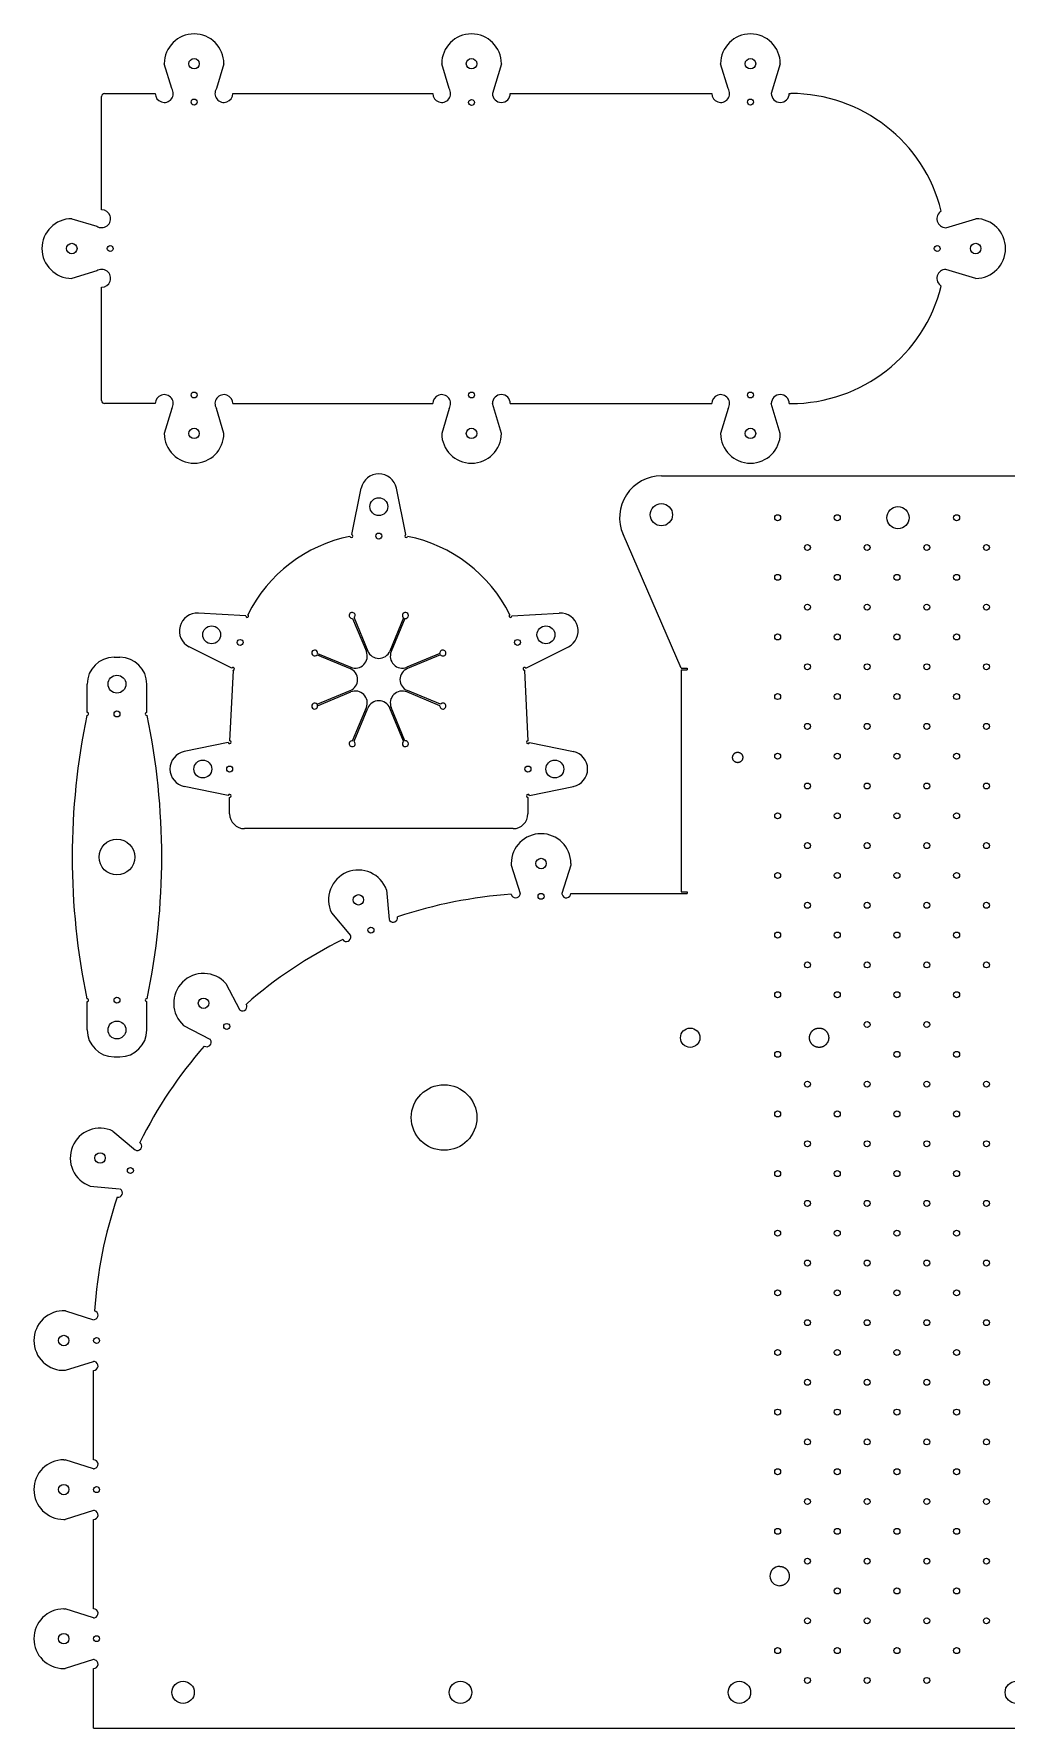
# Model space of a CAD drawing. Header units: millimetres. Extents: x 5 to 828, y 5 to 573.
# Drawn here: x 5 to 331, y 5 to 573 of the extents above; entities that cross this region are included whole.
import ezdxf

# ---------------------------------------------------------------- set-up
doc = ezdxf.new("R2010")
doc.units = ezdxf.units.MM
doc.layers.add('Outline', color=7, linetype='Continuous')

msp = doc.modelspace()

# ---------------------------------------------------------------- linework, layer by layer
at = {"color": 1}
for p, q in [((51.2, 554.93), (48.7, 563.28)), ((68.7, 563.28), (66.2, 554.93)), ((144.2, 554.93), (141.7, 563.28)), ((161.7, 563.28), (158.7, 553.28)), ((237.7, 554.93), (235.2, 563.28)), ((255.2, 563.28), (252.2, 553.28)), ((27.7, 514.28), (27.7, 552.28)), ((28.7, 553.28), (45.7, 553.28)), ((71.7, 553.28), (138.7, 553.28)), ((164.7, 553.28), (232.2, 553.28)), ((258.2, 553.28), (258.7, 553.28)), ((17.7, 511.28), (26.05, 508.77)), ((310.7, 508.28), (320.7, 511.28)), ((26.05, 493.78), (17.7, 491.28)), ((320.7, 491.28), (310.7, 494.28)), ((27.7, 450.28), (27.7, 488.28)), ((45.7, 449.28), (28.7, 449.28)), ((71.7, 449.28), (138.7, 449.28)), ((161.7, 439.28), (158.7, 449.28)), ((164.7, 449.28), (232.2, 449.28)), ((255.2, 439.28), (252.2, 449.28)), ((258.2, 449.28), (258.7, 449.28)), ((51.2, 447.63), (48.7, 439.28)), ((68.7, 439.28), (66.2, 447.63)), ((144.2, 447.63), (141.7, 439.28)), ((237.7, 447.63), (235.2, 439.28)), ((215.34, 425), (453.29, 425)), ((31.85, 364.18), (33.85, 364.18)), ((22.85, 345.68), (22.85, 355.18)), ((42.85, 345.68), (42.85, 355.18)), ((70.62, 311.7), (70.62, 317.2)), ((170.62, 317.2), (170.62, 311.7)), ((165.62, 306.7), (75.62, 306.7)), ((165, 295), (165, 294.5)), ((185, 295), (185, 294.5)), ((185, 285), (224.01, 285)), ((22.85, 239.18), (22.85, 248.68)), ((42.85, 239.18), (42.85, 248.68)), ((31.85, 230.18), (33.85, 230.18)), ((25, 95), (25, 125)), ((15, 95), (15.5, 95)), ((15, 75), (15.5, 75)), ((25, 45), (25, 75)), ((15, 45), (15.5, 45)), ((15, 25), (15.5, 25)), ((25, 5), (25, 25))]:
    msp.add_line(p, q, dxfattribs=at)
for points in [[(268.22, 233.32), (268.1, 233.32), (267.99, 233.33), (267.88, 233.34), (267.76, 233.35), (267.65, 233.37), (267.54, 233.39), (267.42, 233.42), (267.31, 233.45), (267.2, 233.48), (267.1, 233.52), (266.99, 233.56), (266.88, 233.61), (266.78, 233.66), (266.68, 233.71), (266.58, 233.77), (266.48, 233.83), (266.38, 233.9), (266.29, 233.97), (266.2, 234.04), (266.11, 234.11), (266.03, 234.19), (265.94, 234.27), (265.86, 234.35), (265.79, 234.44), (265.71, 234.53), (265.64, 234.62), (265.58, 234.71), (265.51, 234.81), (265.45, 234.91), (265.39, 235.01), (265.34, 235.11), (265.29, 235.22), (265.24, 235.32), (265.2, 235.43), (265.16, 235.54), (265.13, 235.65), (265.1, 235.76), (265.07, 235.88), (265.05, 235.99), (265.03, 236.1), (265.02, 236.22), (265.01, 236.34), (265, 236.45), (265, 236.57), (265, 236.68), (265.01, 236.8), (265.02, 236.91), (265.03, 237.03), (265.05, 237.14), (265.07, 237.26), (265.1, 237.37), (265.13, 237.48), (265.16, 237.59), (265.2, 237.7), (265.24, 237.81), (265.29, 237.92), (265.34, 238.02), (265.39, 238.12), (265.45, 238.23), (265.51, 238.32), (265.58, 238.42), (265.64, 238.51), (265.71, 238.61), (265.79, 238.7), (265.86, 238.78), (265.94, 238.87), (266.03, 238.95), (266.11, 239.02), (266.2, 239.1), (266.29, 239.17), (266.38, 239.24), (266.48, 239.3), (266.56, 239.35), (266.65, 239.41), (266.74, 239.45), (266.83, 239.5), (266.92, 239.54), (267.01, 239.58), (267.11, 239.62), (267.2, 239.65), (267.33, 239.69), (267.45, 239.72), (267.58, 239.75), (267.7, 239.78), (267.83, 239.79), (267.96, 239.81), (268.09, 239.81), (268.22, 239.82)], [(268.22, 239.82), (268.33, 239.82), (268.45, 239.81), (268.56, 239.8), (268.68, 239.78), (268.79, 239.77), (268.9, 239.74), (269.02, 239.72), (269.13, 239.69), (269.24, 239.65), (269.34, 239.61), (269.45, 239.57), (269.56, 239.52), (269.66, 239.47), (269.76, 239.42), (269.86, 239.36), (269.96, 239.3), (270.06, 239.24), (270.15, 239.17), (270.24, 239.1), (270.33, 239.02), (270.41, 238.95), (270.5, 238.87), (270.58, 238.78), (270.65, 238.7), (270.73, 238.61), (270.8, 238.51), (270.86, 238.42), (270.93, 238.32), (270.99, 238.23), (271.05, 238.12), (271.1, 238.02), (271.15, 237.92), (271.19, 237.81), (271.24, 237.7), (271.27, 237.59), (271.31, 237.48), (271.34, 237.37), (271.37, 237.26), (271.39, 237.14), (271.41, 237.03), (271.42, 236.91), (271.43, 236.8), (271.44, 236.68), (271.44, 236.57), (271.44, 236.45), (271.43, 236.34), (271.42, 236.22), (271.41, 236.1), (271.39, 235.99), (271.37, 235.88), (271.34, 235.76), (271.31, 235.65), (271.27, 235.54), (271.24, 235.43), (271.19, 235.32), (271.15, 235.22), (271.1, 235.11), (271.05, 235.01), (270.99, 234.91), (270.93, 234.81), (270.86, 234.71), (270.8, 234.62), (270.73, 234.53), (270.65, 234.44), (270.58, 234.35), (270.5, 234.27), (270.41, 234.19), (270.33, 234.11), (270.24, 234.04), (270.15, 233.97), (270.06, 233.9), (269.96, 233.83), (269.86, 233.77), (269.76, 233.71), (269.66, 233.66), (269.56, 233.61), (269.45, 233.56), (269.34, 233.52), (269.24, 233.48), (269.13, 233.45), (269.02, 233.42), (268.9, 233.39), (268.79, 233.37), (268.68, 233.35), (268.56, 233.34), (268.45, 233.33), (268.33, 233.32), (268.22, 233.32)], [(255, 59.25), (255.11, 59.25), (255.23, 59.24), (255.34, 59.23), (255.46, 59.22), (255.57, 59.2), (255.68, 59.18), (255.8, 59.15), (255.91, 59.12), (256.02, 59.08), (256.12, 59.05), (256.23, 59), (256.34, 58.96), (256.44, 58.91), (256.54, 58.85), (256.64, 58.79), (256.74, 58.73), (256.84, 58.67), (256.93, 58.6), (257.02, 58.53), (257.11, 58.46), (257.19, 58.38), (257.28, 58.3), (257.36, 58.21), (257.43, 58.13), (257.51, 58.04), (257.58, 57.95), (257.64, 57.85), (257.71, 57.76), (257.77, 57.66), (257.83, 57.56), (257.88, 57.45), (257.93, 57.35), (257.97, 57.24), (258.02, 57.14), (258.06, 57.03), (258.09, 56.92), (258.12, 56.8), (258.15, 56.69), (258.17, 56.58), (258.19, 56.46), (258.2, 56.35), (258.21, 56.23), (258.22, 56.12), (258.22, 56), (258.22, 55.88), (258.21, 55.77), (258.2, 55.65), (258.19, 55.54), (258.17, 55.42), (258.15, 55.31), (258.12, 55.2), (258.09, 55.08), (258.06, 54.97), (258.02, 54.86), (257.97, 54.76), (257.93, 54.65), (257.88, 54.55), (257.83, 54.44), (257.77, 54.34), (257.71, 54.24), (257.64, 54.15), (257.58, 54.05), (257.51, 53.96), (257.43, 53.87), (257.36, 53.79), (257.28, 53.7), (257.19, 53.62), (257.11, 53.54), (257.02, 53.47), (256.93, 53.4), (256.84, 53.33), (256.74, 53.27), (256.64, 53.21), (256.54, 53.15), (256.44, 53.09), (256.34, 53.04), (256.23, 53), (256.12, 52.95), (256.02, 52.92), (255.91, 52.88), (255.8, 52.85), (255.68, 52.82), (255.57, 52.8), (255.46, 52.78), (255.34, 52.77), (255.23, 52.76), (255.11, 52.75), (255, 52.75)]]:
    msp.add_lwpolyline(points, dxfattribs=at)
for centre, radius in [((58.7, 563.28), 1.75), ((151.7, 563.28), 1.75), ((245.2, 563.28), 1.75), ((17.7, 501.28), 1.75), ((320.7, 501.28), 1.75), ((58.7, 439.28), 1.75), ((151.7, 439.28), 1.75), ((245.2, 439.28), 1.75), ((32.85, 355.18), 3), ((32.85, 297.18), 6), ((175, 295), 1.75), ((113.77, 282.82), 1.75), ((61.86, 248.14), 1.75), ((32.85, 239.18), 3), ((225, 236.57), 3.25), ((27.18, 196.23), 1.75), ((15, 135), 1.75), ((15, 85), 1.75), ((15, 35), 1.75)]:
    msp.add_circle(centre, radius, dxfattribs=at)
for centre, radius, start, end in [((58.7, 563.28), 10, 90, 180), ((58.7, 563.28), 10, 0, 90), ((151.7, 563.28), 10, 90, 180), ((151.7, 563.28), 10, 0, 90), ((245.2, 563.28), 10, 90, 180), ((245.2, 563.28), 10, 0, 90), ((28.7, 552.28), 1, 90, 180), ((48.7, 553.28), 3, 180, 33.3985), ((68.7, 553.28), 3, 146.6015, 0), ((141.7, 553.28), 3, 180, 33.3985), ((161.7, 553.28), 3, 180, 0), ((235.2, 553.28), 3, 180, 33.3985), ((255.2, 553.28), 3, 180, 0), ((258.7, 501.28), 52, 13.992, 90), ((27.7, 511.28), 3, 236.6015, 90), ((310.7, 511.28), 3, 120.9497, 270), ((17.7, 501.28), 10, 90, 180), ((320.7, 501.28), 10, 0, 90), ((17.7, 501.28), 10, 180, 270), ((320.7, 501.28), 10, 270, 0), ((27.7, 491.28), 3, 270, 123.3985), ((310.7, 491.28), 3, 90, 239.0503), ((258.7, 501.28), 52, 270, 346.008), ((28.7, 450.28), 1, 180, 270), ((48.7, 449.28), 3, 326.6015, 180), ((68.7, 449.28), 3, 0, 213.3985), ((141.7, 449.28), 3, 326.6015, 180), ((161.7, 449.28), 3, 0, 180), ((235.2, 449.28), 3, 326.6015, 180), ((255.2, 449.28), 3, 0, 180), ((58.7, 439.28), 10, 180, 270), ((58.7, 439.28), 10, 270, 0), ((151.7, 439.28), 10, 180, 270), ((151.7, 439.28), 10, 270, 0), ((245.2, 439.28), 10, 180, 270), ((245.2, 439.28), 10, 270, 0), ((120.62, 356.7), 49, 101.3804, 153.6196), ((120.62, 356.7), 49, 26.3804, 78.6196), ((31.85, 355.18), 9, 90, 180), ((33.85, 355.18), 9, 0, 90), ((75.62, 311.7), 5, 180, 270), ((165.62, 311.7), 5, 270, 0), ((175, 295), 10, 90, 180), ((175, 295), 10, 0, 90), ((113.77, 282.82), 10, 112.5, 205.6385), ((113.77, 282.82), 10, 19.3615, 112.5), ((175, 135), 150, 93.8084, 108.6916), ((166.5, 285), 1.5, 192.7574, 346.2461), ((166.5, 285), 1.5, 346.2461, 353.7292), ((166.5, 285), 1.5, 346.2461, 353.7292), ((183.5, 285), 1.5, 180, 193.7539), ((183.5, 285), 1.5, 180, 193.7539), ((183.5, 285), 1.5, 193.7539, 360), ((125.45, 276.83), 1.5, 208.7708, 216.2539), ((125.45, 276.83), 1.5, 216.2539, 9.7426), ((175, 135), 150, 116.3084, 131.1916), ((109.74, 270.33), 1.5, 215.2574, 8.7461), ((109.74, 270.33), 1.5, 8.7461, 16.2292), ((61.86, 248.14), 10, 41.8615, 135), ((61.86, 248.14), 10, 135, 228.1385), ((74.94, 247.08), 1.5, 231.2708, 238.7539), ((74.94, 247.08), 1.5, 238.7539, 32.2426), ((31.85, 239.18), 9, 180, 270), ((33.85, 239.18), 9, 270, 0), ((175, 135), 150, 138.8084, 153.6916), ((62.92, 235.06), 1.5, 237.7574, 31.2461), ((62.92, 235.06), 1.5, 31.2461, 38.7292), ((27.18, 196.23), 10, 64.3615, 157.5), ((27.18, 196.23), 10, 157.5, 250.6385), ((39.67, 200.26), 1.5, 261.2539, 54.7426), ((39.67, 200.26), 1.5, 253.7708, 261.2539), ((175, 135), 150, 161.3084, 176.1916), ((33.17, 184.55), 1.5, 260.2574, 53.7461), ((33.17, 184.55), 1.5, 53.7461, 61.2292), ((15, 135), 10, 86.8615, 180), ((25, 143.5), 1.5, 283.7539, 77.2426), ((25, 143.5), 1.5, 276.2708, 283.7539), ((25, 143.5), 1.5, 276.2708, 283.7539), ((15, 135), 10, 180, 273.1385), ((25, 126.5), 1.5, 76.2461, 90), ((25, 126.5), 1.5, 76.2461, 90), ((25, 126.5), 1.5, 270, 76.2461), ((15, 85), 10, 90, 180), ((25, 93.5), 1.5, 283.7539, 90), ((25, 93.5), 1.5, 270, 283.7539), ((25, 93.5), 1.5, 270, 283.7539), ((15, 85), 10, 180, 270), ((25, 76.5), 1.5, 76.2461, 90), ((25, 76.5), 1.5, 76.2461, 90), ((25, 76.5), 1.5, 270, 76.2461), ((255, 56), 3.25, 90, 270), ((15, 35), 10, 90, 180), ((25, 43.5), 1.5, 283.7539, 90), ((25, 43.5), 1.5, 270, 283.7539), ((25, 43.5), 1.5, 270, 283.7539), ((15, 35), 10, 180, 270), ((25, 26.5), 1.5, 76.2461, 90), ((25, 26.5), 1.5, 76.2461, 90), ((25, 26.5), 1.5, 270, 76.2461)]:
    msp.add_arc(centre, radius, start, end, dxfattribs=at)
at = {"layer": 'Outline'}
for p, q in [((111.54, 405.33), (114.74, 420.91)), ((129.7, 405.33), (126.5, 420.91)), ((222.03, 360.5), (202.5, 405.42)), ((76, 378.06), (60.12, 379)), ((111.85, 377.21), (116.46, 366.09)), ((112.31, 377.41), (116.92, 366.28)), ((128.92, 377.41), (124.31, 366.28)), ((129.38, 377.21), (124.78, 366.09)), ((165.23, 378.06), (181.12, 379)), ((71.3, 360.52), (57.08, 367.65)), ((99.92, 365.01), (111.04, 360.4)), ((100.11, 365.47), (111.23, 360.86)), ((141.13, 365.47), (130, 360.86)), ((141.32, 365.01), (130.19, 360.4)), ((169.93, 360.52), (184.16, 367.65)), ((71.75, 359.8), (70.62, 336.2)), ((169.49, 359.8), (170.62, 336.2)), ((222.01, 360), (222.01, 285.5)), ((222.01, 360), (224.01, 360)), ((222.03, 360.5), (224.01, 360.5)), ((224.01, 360.5), (224.01, 360)), ((99.92, 348.4), (111.04, 353.01)), ((100.11, 347.94), (111.23, 352.55)), ((141.13, 347.94), (130, 352.55)), ((141.32, 348.4), (130.19, 353.01)), ((111.85, 336.19), (116.46, 347.32)), ((112.31, 336), (116.92, 347.13)), ((128.92, 336), (124.31, 347.13)), ((129.38, 336.19), (124.78, 347.32)), ((70.13, 335.6), (55.41, 332.58)), ((171.11, 335.6), (185.83, 332.58)), ((70.13, 317.81), (55.41, 320.83)), ((171.11, 317.81), (185.83, 320.83)), ((165, 294.5), (168, 285)), ((185, 294.5), (182, 285)), ((123.21, 286.14), (124.06, 276.26)), ((222.01, 285.5), (224.01, 285.5)), ((224.01, 285.5), (224.01, 285)), ((104.76, 278.49), (111.13, 270.9)), ((69.31, 254.81), (73.88, 246.02)), ((55.19, 240.69), (63.98, 236.12)), ((31.51, 205.24), (39.1, 198.87)), ((23.86, 186.79), (33.74, 185.94)), ((15.55, 144.99), (25, 142)), ((15.55, 125.01), (25, 128)), ((25, 92), (15.5, 95)), ((25, 78), (15.5, 75)), ((25, 42), (15.5, 45)), ((25, 28), (15.5, 25)), ((25, 5), (643.63, 5))]:
    msp.add_line(p, q, dxfattribs=at)
msp.add_lwpolyline([(240.92, 332.33), (241.03, 332.33), (241.14, 332.32), (241.24, 332.3), (241.35, 332.28), (241.46, 332.24), (241.58, 332.2), (241.69, 332.15), (241.8, 332.09), (241.9, 332.02), (242, 331.94), (242.09, 331.86), (242.18, 331.77), (242.26, 331.68), (242.33, 331.58), (242.39, 331.47), (242.45, 331.36), (242.5, 331.25), (242.55, 331.13), (242.58, 331.01), (242.61, 330.89), (242.62, 330.77), (242.63, 330.67), (242.63, 330.56), (242.63, 330.45), (242.62, 330.34), (242.59, 330.22), (242.57, 330.11), (242.53, 330), (242.49, 329.89), (242.45, 329.79), (242.39, 329.69), (242.32, 329.58), (242.25, 329.48), (242.17, 329.39), (242.08, 329.3), (241.99, 329.22), (241.89, 329.14), (241.79, 329.07), (241.68, 329.02), (241.57, 328.96), (241.45, 328.92), (241.35, 328.89), (241.25, 328.87), (241.14, 328.85), (241.04, 328.84), (240.93, 328.83), (240.91, 328.83), (240.81, 328.84), (240.7, 328.85), (240.59, 328.87), (240.49, 328.89), (240.37, 328.93), (240.26, 328.97), (240.15, 329.02), (240.04, 329.08), (239.94, 329.15), (239.84, 329.23), (239.75, 329.31), (239.66, 329.4), (239.58, 329.49), (239.51, 329.59), (239.45, 329.7), (239.39, 329.81), (239.34, 329.92), (239.3, 330.04), (239.26, 330.16), (239.24, 330.28), (239.22, 330.38), (239.21, 330.49), (239.21, 330.59), (239.22, 330.7), (239.23, 330.81), (239.25, 330.94), (239.27, 331.06), (239.31, 331.18), (239.36, 331.29), (239.41, 331.4), (239.47, 331.51), (239.54, 331.62), (239.61, 331.71), (239.69, 331.81), (239.78, 331.89), (239.87, 331.97), (239.97, 332.04), (240.08, 332.11), (240.19, 332.17), (240.3, 332.22), (240.41, 332.26), (240.52, 332.29), (240.62, 332.31), (240.73, 332.32), (240.83, 332.33), (240.92, 332.33)], dxfattribs=at)
for centre, radius in [((58.7, 550.41), 1), ((151.7, 550.28), 1), ((245.2, 550.41), 1), ((30.57, 501.28), 1), ((307.81, 501.28), 1), ((58.7, 452.15), 1), ((151.7, 452.15), 1), ((245.2, 452.15), 1), ((120.62, 414.7), 3), ((215.34, 412), 3.75), ((254.32, 411), 1), ((274.32, 411), 1), ((294.66, 411), 3.75), ((314.32, 411), 1), ((120.62, 404.84), 1), ((264.32, 401), 1), ((284.32, 401), 1), ((304.32, 401), 1), ((324.32, 401), 1), ((254.32, 391), 1), ((274.32, 391), 1), ((294.32, 391), 1), ((314.32, 391), 1), ((264.32, 381), 1), ((284.32, 381), 1), ((304.32, 381), 1), ((324.32, 381), 1), ((64.59, 371.72), 3), ((74.13, 369.16), 1), ((167.11, 369.16), 1), ((176.64, 371.72), 3), ((254.32, 371), 1), ((274.32, 371), 1), ((294.32, 371), 1), ((314.32, 371), 1), ((264.32, 361), 1), ((284.32, 361), 1), ((304.32, 361), 1), ((324.32, 361), 1), ((254.32, 351), 1), ((274.32, 351), 1), ((294.32, 351), 1), ((314.32, 351), 1), ((32.85, 345.18), 1), ((264.32, 341), 1), ((284.32, 341), 1), ((304.32, 341), 1), ((324.32, 341), 1), ((61.62, 326.7), 3), ((179.62, 326.7), 3), ((254.32, 331), 1), ((274.32, 331), 1), ((294.32, 331), 1), ((314.32, 331), 1), ((70.62, 326.7), 1), ((170.62, 326.7), 1), ((264.32, 321), 1), ((284.32, 321), 1), ((304.32, 321), 1), ((324.32, 321), 1), ((254.32, 311), 1), ((274.32, 311), 1), ((294.32, 311), 1), ((314.32, 311), 1), ((264.32, 301), 1), ((284.32, 301), 1), ((304.32, 301), 1), ((324.32, 301), 1), ((254.32, 291), 1), ((274.32, 291), 1), ((294.32, 291), 1), ((314.32, 291), 1), ((175, 284), 1), ((264.32, 281), 1), ((284.32, 281), 1), ((304.32, 281), 1), ((324.32, 281), 1), ((117.98, 272.66), 1), ((254.32, 271), 1), ((274.32, 271), 1), ((294.32, 271), 1), ((314.32, 271), 1), ((264.32, 261), 1), ((284.32, 261), 1), ((304.32, 261), 1), ((324.32, 261), 1), ((32.85, 249.18), 1), ((254.32, 251), 1), ((274.32, 251), 1), ((294.32, 251), 1), ((314.32, 251), 1), ((69.64, 240.36), 1), ((284.32, 241), 1), ((304.32, 241), 1), ((254.32, 231), 1), ((294.32, 231), 1), ((314.32, 231), 1), ((264.32, 221), 1), ((284.32, 221), 1), ((304.32, 221), 1), ((324.32, 221), 1), ((142.5, 209.8), 11), ((254.32, 211), 1), ((274.32, 211), 1), ((294.32, 211), 1), ((314.32, 211), 1), ((264.32, 201), 1), ((284.32, 201), 1), ((304.32, 201), 1), ((324.32, 201), 1), ((37.34, 192.02), 1), ((254.32, 191), 1), ((274.32, 191), 1), ((294.32, 191), 1), ((314.32, 191), 1), ((264.32, 181), 1), ((284.32, 181), 1), ((304.32, 181), 1), ((324.32, 181), 1), ((254.32, 171), 1), ((274.32, 171), 1), ((294.32, 171), 1), ((314.32, 171), 1), ((264.32, 161), 1), ((284.32, 161), 1), ((304.32, 161), 1), ((324.32, 161), 1), ((254.32, 151), 1), ((274.32, 151), 1), ((294.32, 151), 1), ((314.32, 151), 1), ((264.32, 141), 1), ((284.32, 141), 1), ((304.32, 141), 1), ((324.32, 141), 1), ((26, 135), 1), ((254.32, 131), 1), ((274.32, 131), 1), ((294.32, 131), 1), ((314.32, 131), 1), ((264.32, 121), 1), ((284.32, 121), 1), ((304.32, 121), 1), ((324.32, 121), 1), ((254.32, 111), 1), ((274.32, 111), 1), ((294.32, 111), 1), ((314.32, 111), 1), ((264.32, 101), 1), ((284.32, 101), 1), ((304.32, 101), 1), ((324.32, 101), 1), ((254.32, 91), 1), ((274.32, 91), 1), ((294.32, 91), 1), ((314.32, 91), 1), ((26, 85), 1), ((264.32, 81), 1), ((284.32, 81), 1), ((304.32, 81), 1), ((324.32, 81), 1), ((254.32, 71), 1), ((274.32, 71), 1), ((294.32, 71), 1), ((314.32, 71), 1), ((264.32, 61), 1), ((284.32, 61), 1), ((304.32, 61), 1), ((324.32, 61), 1), ((274.32, 51), 1), ((294.32, 51), 1), ((314.32, 51), 1), ((264.32, 41), 1), ((284.32, 41), 1), ((304.32, 41), 1), ((324.32, 41), 1), ((26, 35), 1), ((254.32, 31), 1), ((274.32, 31), 1), ((294.32, 31), 1), ((314.32, 31), 1), ((55, 17), 3.75), ((148, 17), 3.75), ((241.5, 17), 3.75), ((264.32, 21), 1), ((284.32, 21), 1), ((304.32, 21), 1), ((334.32, 17), 3.75)]:
    msp.add_circle(centre, radius, dxfattribs=at)
for centre, radius, start, end in [((120.62, 419.7), 6, 11.604, 168.396), ((215.34, 411), 14, 90, 203.5019), ((111.44, 404.84), 0.5, 191.088, 78.396), ((129.8, 404.84), 0.5, 101.604, 348.912), ((59.77, 373.01), 6, 86.604, 243.396), ((76.5, 378.03), 0.5, 176.604, 63.912), ((111.71, 378.2), 1, 0, 278.0225), ((111.71, 378.2), 1, 306.9775, 0), ((129.52, 378.2), 1, 0, 233.0225), ((129.52, 378.2), 1, 261.9775, 0), ((164.74, 378.03), 0.5, 116.088, 3.396), ((181.47, 373.01), 6, 296.604, 93.396), ((99.12, 365.61), 1, 351.9775, 323.0225), ((112.77, 364.56), 4, 247.5, 22.5), ((120.62, 367.81), 4, 202.5, 337.5), ((128.47, 364.56), 4, 157.5, 292.5), ((142.12, 365.61), 1, 0, 188.0225), ((142.12, 365.61), 1, 216.9775, 0), ((71.75, 360.3), 0.5, 266.088, 153.396), ((109.51, 356.7), 4, 292.5, 67.5), ((131.72, 356.7), 4, 112.5, 247.5), ((169.49, 360.3), 0.5, 26.604, 273.912), ((112.77, 348.85), 4, 337.5, 112.5), ((128.47, 348.85), 4, 67.5, 202.5), ((99.12, 347.8), 1, 36.9775, 8.0225), ((99.12, 347.8), 1, 0, 36.9775), ((120.62, 345.6), 4, 22.5, 157.5), ((142.12, 347.8), 1, 171.9775, 360), ((142.12, 347.8), 1, 0, 143.0225), ((250.75, 297.18), 232.9, 168.2293, 191.7707), ((22.85, 345.18), 0.5, 258.1678, 90), ((42.85, 345.18), 0.5, 90, 281.8322), ((-185.05, 297.18), 232.9, 348.2293, 11.7707), ((70.62, 335.7), 0.5, 191.604, 90), ((111.71, 335.2), 1, 81.9775, 0), ((111.71, 335.2), 1, 0, 53.0225), ((129.52, 335.2), 1, 126.9775, 360), ((129.52, 335.2), 1, 0, 98.0225), ((170.62, 335.7), 0.5, 90, 348.396), ((56.62, 326.7), 6, 101.604, 258.396), ((184.62, 326.7), 6, 281.604, 78.396), ((70.62, 317.7), 0.5, 270, 168.396), ((170.62, 317.7), 0.5, 11.604, 270), ((22.85, 249.18), 0.5, 270, 101.8322), ((42.85, 249.18), 0.5, 78.1678, 270)]:
    msp.add_arc(centre, radius, start, end, dxfattribs=at)

doc.saveas('drawing.dxf')
